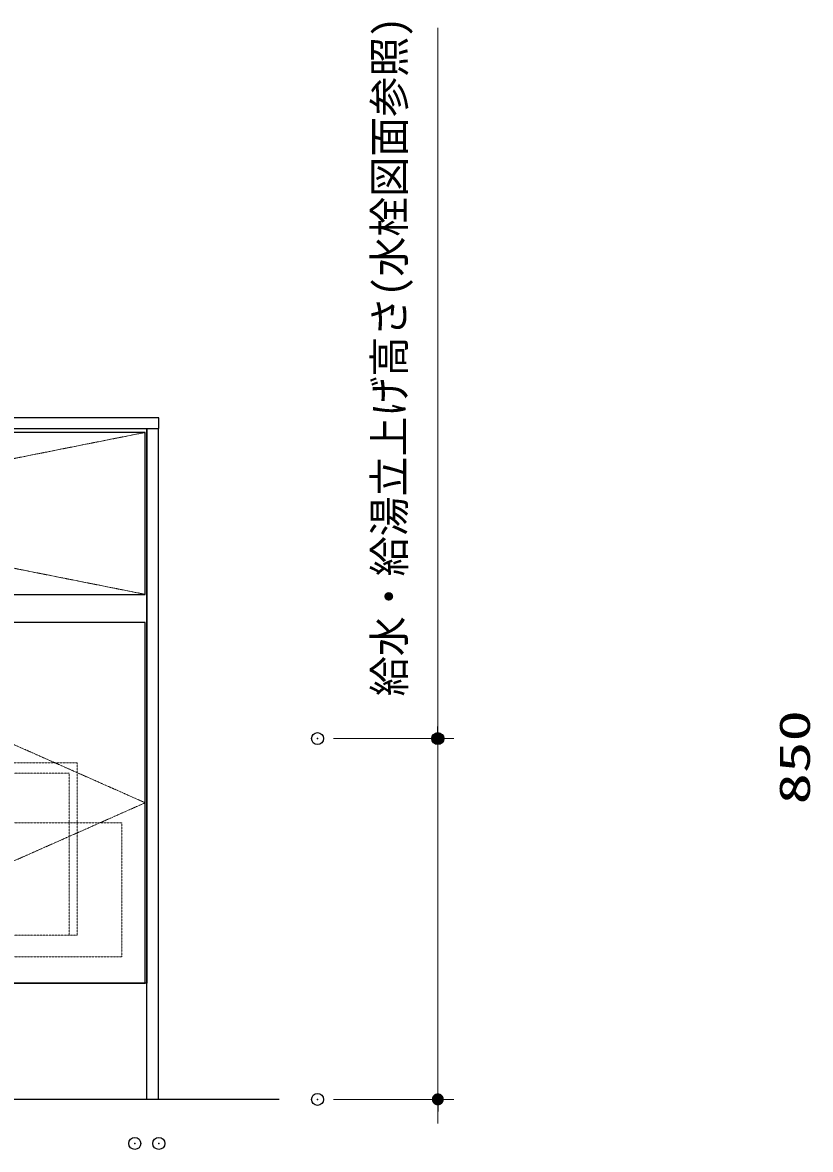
# Model space of a CAD drawing. Units: millimetres, scale not verified. Extents: x -9797 to 9797, y -4555 to 4555.
# Drawn here: x -5779 to -4796, y -1923 to -518 of the extents above; entities that cross this region are included whole.
import ezdxf
from ezdxf.enums import TextEntityAlignment as Align

# ---------------------------------------------------------------- set-up
doc = ezdxf.new("R2010")
doc.units = ezdxf.units.MM
doc.header["$LTSCALE"] = 30
doc.header["$PDMODE"] = 32
doc.header["$PDSIZE"] = 15
doc.linetypes.add('USER1', pattern=[0.375, 0.25, -0.125])
doc.linetypes.add('USER3', pattern=[2, 1.25, -0.25, 0.25, -0.25])
for name, color, linetype, lineweight in [('0-0_0', 7, 'Continuous', 25), ('0-1_細線ﾚｲﾔｰ', 91, 'USER1', 9), ('0-2_寸法ﾚｲﾔｰ', 30, 'Continuous', 13), ('0-3_DEFPOINTS', 7, 'Continuous', 25), ('0-4_KABE', 4, 'Continuous', 25), ('0-5_1', 7, 'Continuous', 25)]:
    doc.layers.add(name, color=color, linetype=linetype, lineweight=lineweight)
doc.styles.add('ＭＳ ゴシック', font='')
doc.styles.get('ＭＳ ゴシック').set_extended_font_data('MS Gothic')

# ---------------------------------------------------------------- blocks, each defined once
blk = doc.blocks.new('_DOT')
at = {"layer": '0-0_0', "color": 30}
blk.add_line((-15, 0), (-30, 0), dxfattribs=at)
for points in [[(0, 0), (-15, 0), (-14.88, 1.88)], [(0, 0), (-14.88, -1.88), (-15, 0)], [(0, 0), (-14.88, 1.88), (-14.53, 3.73)], [(0, 0), (-14.53, -3.73), (-14.88, -1.88)], [(0, 0), (-14.53, 3.73), (-13.95, 5.52)], [(0, 0), (-13.95, -5.52), (-14.53, -3.73)], [(0, 0), (-13.95, 5.52), (-13.14, 7.23)], [(0, 0), (-13.14, -7.23), (-13.95, -5.52)], [(0, 0), (-13.14, 7.23), (-12.14, 8.82)], [(0, 0), (-12.14, -8.82), (-13.14, -7.23)], [(0, 0), (-12.14, 8.82), (-10.93, 10.27)], [(0, 0), (-10.93, -10.27), (-12.14, -8.82)], [(0, 0), (-10.93, 10.27), (-9.56, 11.56)], [(0, 0), (-9.56, -11.56), (-10.93, -10.27)], [(0, 0), (-9.56, 11.56), (-8.04, 12.66)], [(0, 0), (-8.04, -12.66), (-9.56, -11.56)], [(0, 0), (-8.04, 12.66), (-6.39, 13.57)], [(0, 0), (-6.39, -13.57), (-8.04, -12.66)], [(0, 0), (-6.39, 13.57), (-4.64, 14.27)], [(0, 0), (-4.64, -14.27), (-6.39, -13.57)], [(0, 0), (-4.64, 14.27), (-2.81, 14.73)], [(0, 0), (-2.81, -14.73), (-4.64, -14.27)], [(0, 0), (-2.81, 14.73), (-0.94, 14.97)], [(0, 0), (-0.94, -14.97), (-2.81, -14.73)], [(0, 0), (-0.94, 14.97), (0.94, 14.97)], [(0, 0), (0.94, -14.97), (-0.94, -14.97)], [(0, 0), (0.94, 14.97), (2.81, 14.73)], [(0, 0), (2.81, 14.73), (4.64, 14.27)], [(0, 0), (4.64, 14.27), (6.39, 13.57)], [(0, 0), (6.39, 13.57), (8.04, 12.66)], [(0, 0), (8.04, 12.66), (9.56, 11.56)], [(0, 0), (9.56, 11.56), (10.93, 10.27)], [(0, 0), (10.93, 10.27), (12.14, 8.82)], [(0, 0), (12.14, 8.82), (13.14, 7.23)], [(0, 0), (13.14, 7.23), (13.95, 5.52)], [(0, 0), (13.95, 5.52), (14.53, 3.73)], [(0, 0), (14.53, 3.73), (14.88, 1.88)], [(0, 0), (14.88, 1.88), (15, 0)], [(0, 0), (2.81, -14.73), (0.94, -14.97)], [(0, 0), (4.64, -14.27), (2.81, -14.73)], [(0, 0), (6.39, -13.57), (4.64, -14.27)], [(0, 0), (8.04, -12.66), (6.39, -13.57)], [(0, 0), (9.56, -11.56), (8.04, -12.66)], [(0, 0), (10.93, -10.27), (9.56, -11.56)], [(0, 0), (12.14, -8.82), (10.93, -10.27)], [(0, 0), (13.14, -7.23), (12.14, -8.82)], [(0, 0), (13.95, -5.52), (13.14, -7.23)], [(0, 0), (14.53, -3.73), (13.95, -5.52)], [(0, 0), (14.88, -1.88), (14.53, -3.73)], [(0, 0), (15, 0), (14.88, -1.88)]]:
    blk.add_solid(points, dxfattribs=at)
blk = doc.blocks.new('A$C6604C9E7')
at = {"layer": '0-0_0'}
blk.add_line((60, 0), (30540, 0), dxfattribs=at)
for points in [[(0, 20760), (30600, 20760), (30600, 0), (0, 0)], [(60, 14550), (30540, 14550), (30540, 20610), (60, 20610)], [(30540, 0), (30540, 13500), (60, 13500), (60, 0)]]:
    blk.add_lwpolyline(points, close=True, dxfattribs=at)
at = {"layer": '0-1_細線ﾚｲﾔｰ', "linetype": 'USER3'}
for p, q in [((30540, 20610), (60, 14550)), ((60, 20610), (30540, 14550))]:
    blk.add_line(p, q, dxfattribs=at)
blk.add_lwpolyline([(15300, 13500), (30540, 6750), (15300, 0), (60, 6750)], close=True, dxfattribs=at)
at = {"layer": '0-1_細線ﾚｲﾔｰ'}
for points in [[(21000, 1800), (27990, 1800), (27990, 8250), (21000, 8250)], [(29670, 990), (930, 990), (930, 6000), (29670, 6000)]]:
    blk.add_lwpolyline(points, close=True, dxfattribs=at)
blk.add_lwpolyline([(27690, 1800), (27690, 7860), (21300, 7860), (21300, 1800)], dxfattribs=at)
at = {"layer": '0-5_1'}
for p, q in [((0, 20760), (0, 0)), ((30600, 20760), (30600, 0))]:
    blk.add_line(p, q, dxfattribs=at)

msp = doc.modelspace()

# ---------------------------------------------------------------- linework, layer by layer
at = {"layer": '0-0_0'}
for points in [[(-8158.51, -1010.93), (-8158.51, -1023.93), (-5608.51, -1023.93), (-5608.51, -1010.93)], [(-5623.51, -1023.93), (-5609.51, -1023.93), (-5609.51, -1860.93), (-5623.51, -1860.93)]]:
    msp.add_lwpolyline(points, close=True, dxfattribs=at)
at = {"layer": '0-2_寸法ﾚｲﾔｰ'}
for p, q in [((-5260.51, -1410.93), (-5260.51, -524.4)), ((-5260.51, -1395.93), (-5260.51, -1380.93)), ((-5390.51, -1410.93), (-5240.51, -1410.93)), ((-5260.51, -1860.93), (-5260.51, -1410.93)), ((-5390.51, -1860.93), (-5240.51, -1860.93)), ((-5260.51, -1875.93), (-5260.51, -1890.93))]:
    msp.add_line(p, q, dxfattribs=at)
at = {"layer": '0-3_DEFPOINTS'}
for p in [(-5410.51, -1410.93), (-5260.51, -1410.93), (-5410.51, -1860.93), (-5638.51, -1915.93), (-5608.51, -1915.93)]:
    msp.add_point(p, dxfattribs=at)
at = {"layer": '0-4_KABE'}
msp.add_line((-5458.51, -1860.93), (-8308.51, -1860.93), dxfattribs=at)

# ---------------------------------------------------------------- block references
at = {"layer": '0-0_0', "xscale": 0.03333333, "yscale": 0.03333333}
msp.add_blockref('A$C6604C9E7', (-6643.51, -1715.93), dxfattribs=at)
at = {"layer": '0-2_寸法ﾚｲﾔｰ', "xscale": 0.5, "yscale": 0.5}
for p, rotation in [((-5260.51, -1410.93), 270), ((-5260.51, -1860.93), 90)]:
    msp.add_blockref('_DOT', p, dxfattribs=dict(at, rotation=rotation))

# ---------------------------------------------------------------- texts
at = {"layer": '0-2_寸法ﾚｲﾔｰ', "style": 'ＭＳ ゴシック'}
for s, height, width, p in [('給水・給湯立上げ高さ(水栓図面参照)', 38.48, 0.95, (-5290.26, -1358.12)), ('850', 38.49, 1.5, (-4784.83, -1493.07))]:
    msp.add_text(s, height=height, rotation=90, dxfattribs=dict(at, width=width)).set_placement(p, align=Align.BOTTOM_LEFT)

doc.saveas('drawing.dxf')
